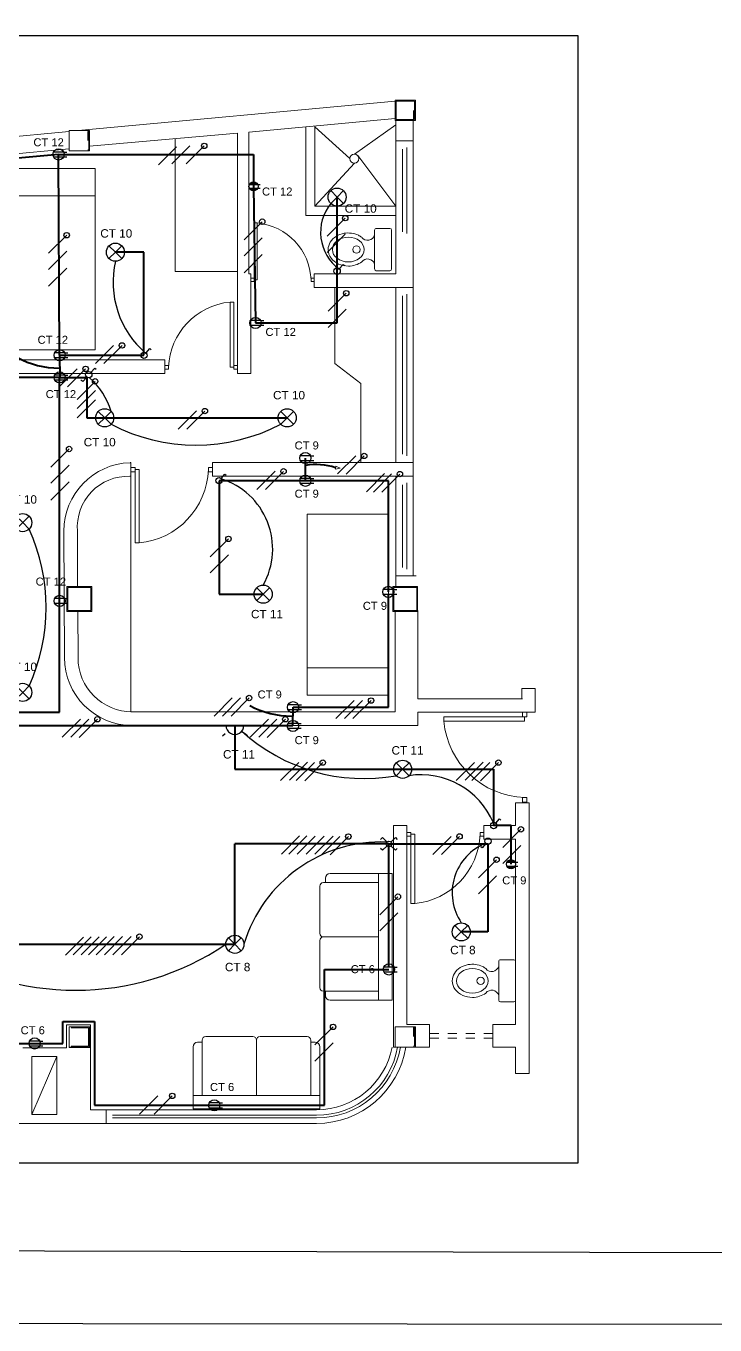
# Model space of a CAD drawing. Header units: metres. Extents: x 0 to 175, y -70 to 21.
# Drawn here: x 48.86 to 56.47, y -0.84 to 13.51 of the extents above; entities that cross this region are included whole.
import ezdxf

# ---------------------------------------------------------------- set-up
doc = ezdxf.new("R2010")
doc.units = ezdxf.units.M
doc.header["$LTSCALE"] = 0.5
doc.linetypes.add('ACAD_ISO02W100', pattern=[15, 12, -3])
doc.linetypes.add('HIDDEN2', pattern=[4.7625, 3.175, -1.5875])
doc.layers.add('APARTAMENTO', color=252, linetype='Continuous', lineweight=5)
doc.layers.add('MUEBLES', color=56, linetype='Continuous', lineweight=9)
for name, color, linetype in [('CONTROL', 24, 'ACAD_ISO02W100'), ('CUADRO', 7, 'Continuous'), ('ENCHUFES', 5, 'Continuous'), ('FASES', 7, 'Continuous'), ('LUMINARIA', 1, 'Continuous'), ('TUBERIA-TECHO-PARED', 7, 'Continuous')]:
    doc.layers.add(name, color=color, linetype=linetype)
doc.styles.get("Standard").update_dxf_attribs({"font": 'arial.ttf'})

# ---------------------------------------------------------------- blocks, each defined once
blk = doc.blocks.new('INODORO')
for p, q in [((0, -0.23), (0, 0.23)), ((0.02, 0.25), (0.18, 0.25)), ((0.2, 0.23), (0.2, -0.23)), ((0.18, -0.25), (0.02, -0.25))]:
    blk.add_line(p, q)
blk.add_circle((0.414, 0), 0.0438)
for centre, radius, start, end in [((0.02, 0.23), 0.02, 90, 180), ((0.18, 0.23), 0.02, 0, 90), ((0.283, 0.197), 0.0864, 196.4375, 322.7515), ((0.283, -0.197), 0.0864, 37.1646, 163.5625), ((0.02, -0.23), 0.02, 180, 270), ((0.18, -0.23), 0.02, 270, 0)]:
    blk.add_arc(centre, radius, start, end)
blk.add_ellipse((0.512, 0), major_axis=(0.188, 0), ratio=0.77871)
blk.add_open_spline([(0.352, -0.145), (0.364, -0.154), (0.378, -0.163), (0.444, -0.194), (0.504, -0.202), (0.629, -0.181), (0.692, -0.143), (0.741, -0.061), (0.75, -0.03), (0.75, 0), (0.75, 0.036), (0.737, 0.072), (0.671, 0.163), (0.591, 0.196), (0.453, 0.196), (0.396, 0.177), (0.352, 0.144)], degree=3, knots=[3.942102, 3.942102, 3.942102, 3.942102, 4.162638, 4.162638, 4.924422, 4.924422, 5.847984, 5.847984, 6.283185, 6.283185, 6.283185, 6.801532, 6.801532, 7.861895, 7.861895, 8.624417, 8.624417, 8.624417, 8.624417])
blk = doc.blocks.new('PUERTA2')
for p, q in [((-0.1, 0.925), (-0.05, 0.925)), ((-0.1, 0.025), (-0.1, 0.925)), ((-0.05, 0.925), (-0.05, 0.025)), ((-0.05, 0.025), (-0.05, 0.925)), ((-1, 0.05), (-0.95, 0.05)), ((-1, 0), (-1, 0.05)), ((-0.95, 0), (-1, 0)), ((-0.95, 0.05), (-0.95, 0.025)), ((-0.95, 0.025), (-0.95, 0)), ((-0.05, 0.025), (-0.1, 0.025)), ((-0.05, 0.05), (0, 0.05)), ((-0.05, 0), (-0.05, 0.05)), ((0, 0), (-0.05, 0)), ((0, 0.05), (0, 0.025)), ((0, 0.025), (0, 0))]:
    blk.add_line(p, q)
blk.add_arc((-0.011, -0.011), 0.94, 95.4546, 177.8185)
blk = doc.blocks.new('Lampara')
at = {"layer": 'LUMINARIA'}
for q in [(-0.071, 0.071), (-0.071, -0.071), (0.071, 0.071), (0.071, -0.071)]:
    blk.add_line((0, 0), q, dxfattribs=at)
blk.add_circle((0, 0), 0.1, dxfattribs=at)
blk = doc.blocks.new('Tomacorriente')
at = {"layer": 'ENCHUFES'}
for p, q in [((0.056, 0.026), (-0.056, 0.026)), ((0.056, 0.026), (0.092, 0.026)), ((-0.056, -0.026), (0.056, -0.026)), ((0.056, -0.026), (0.092, -0.026))]:
    blk.add_line(p, q, dxfattribs=at)
blk.add_circle((0, 0), 0.0621, dxfattribs=at)
blk = doc.blocks.new('Toma corriente CFGI 1 Fase')
at = {"layer": 'ENCHUFES', "lineweight": 40}
h = blk.add_hatch(color=256, dxfattribs=at)
h.dxf.hatch_style = 1
h.paths.add_polyline_path([(-0.045, 0.021), (0.045, 0.021, 0.63707)])
h.paths.add_polyline_path([(0.045, -0.021), (-0.045, -0.021, 0.63707)])
at = {"layer": 'ENCHUFES'}
for p, q in [((-0.045, 0.021), (0.074, 0.021)), ((-0.045, -0.021), (0.074, -0.021))]:
    blk.add_line(p, q, dxfattribs=at)
blk.add_circle((0, 0), 0.05, dxfattribs=at)
blk = doc.blocks.new('INTERRUPTOR')
at = {"layer": 'LUMINARIA'}
for p, q in [((0.023, 0.026), (0.065, 0.074)), ((0.065, 0.074), (0.08, 0.061))]:
    blk.add_line(p, q, dxfattribs=at)
blk.add_circle((0, 0), 0.0347, dxfattribs=at)
blk = doc.blocks.new('Interruptor conmutable de cuatro vias')
at = {"layer": 'LUMINARIA'}
for p, q in [((-0.071, 0.071), (-0.092, 0.049)), ((-0.071, 0.071), (-0.021, 0.021)), ((0.071, 0.071), (0.021, 0.021)), ((0.071, 0.071), (0.092, 0.049)), ((-0.071, -0.071), (-0.092, -0.049)), ((-0.021, -0.021), (-0.071, -0.071)), ((0.071, -0.071), (0.021, -0.021)), ((0.071, -0.071), (0.092, -0.049))]:
    blk.add_line(p, q, dxfattribs=at)
blk.add_circle((0, 0), 0.03, dxfattribs=at)
blk = doc.blocks.new('MSB-P21G')
for p, q in [((-0.65, 0.736389), (-0.6, 0.736389)), ((-0.6, 0.15), (-0.6, 0.76)), ((-0.04, 0.8), (-0.56, 0.8)), ((0, 0.15), (0, 0.76)), ((0.04, 0.8), (0.56, 0.8)), ((0.6, 0.15), (0.6, 0.76)), ((0.65, 0.736389), (0.6, 0.736389)), ((-0.7, 0), (-0.7, 0.686389)), ((0.7, 0), (0.7, 0.686389)), ((-0.7, 0.15), (0.7, 0.15)), ((-0.7, 0), (0.7, 0))]:
    blk.add_line(p, q)
for centre, radius, start, end in [((-0.65, 0.686389), 0.05, 90, 180), ((-0.56, 0.76), 0.04, 90, 180), ((-0.04, 0.76), 0.04, 0, 90), ((0.04, 0.76), 0.04, 90, 180), ((0.56, 0.76), 0.04, 0, 90), ((0.65, 0.686389), 0.05, 0, 90)]:
    blk.add_arc(centre, radius, start, end)
blk = doc.blocks.new('Sala')
at = {"rotation": 270}
blk.add_blockref('MSB-P21G', (0, -0.7), dxfattribs=at)
blk.add_blockref('MSB-P21G', (1.9, -2.2))
blk = doc.blocks.new('MDC--S1G')
blk.add_line((0.9, -0.3), (0, -0.3))
blk.add_lwpolyline([(0, -2), (0.9, -2), (0.9, 0), (0, 0)], close=True)
blk = doc.blocks.new('Cama Secundaria')
at = {"layer": 'MUEBLES'}
blk.add_blockref('MDC--S1G', (0, 0), dxfattribs=at)
blk = doc.blocks.new('Salida iluminacion. aplique muro')
at = {"layer": 'LUMINARIA'}
for p, q in [((0, 0.1), (0, -0.1)), ((0.116, 0.138), (0.09, 0.107)), ((0.18, 0), (0.14, 0)), ((0.116, -0.138), (0.09, -0.107))]:
    blk.add_line(p, q, dxfattribs=at)
blk.add_arc((0, 0), 0.1, 270, 90, dxfattribs=at)
blk = doc.blocks.new('CONMUTABLE')
at = {"layer": 'LUMINARIA'}
for p, q in [((-0.067, -0.076), (-0.087, -0.059)), ((-0.023, -0.026), (-0.067, -0.076))]:
    blk.add_line(p, q, dxfattribs=at)
blk.add_lwpolyline([(0.023, 0.026), (0.065, 0.074), (0.08, 0.061)], dxfattribs=at)
blk.add_circle((0, 0), 0.0347, dxfattribs=at)
blk = doc.blocks.new('FASE NEUTRO')
at = {"layer": 'FASES', "ltscale": 0.5}
h = blk.add_hatch(dxfattribs=at)
h.set_pattern_fill('ANGLE', color=256)
h.set_pattern_definition([(0, (0, 0), (0, 6.985), [5.08, -1.905]), (90, (0, 0), (-6.985, 4e-16), [5.08, -1.905])])
h.paths.add_polyline_path([(0.07, 0.1, 1), (0.13, 0.1, 1)])
blk.add_lwpolyline([(-0.1, -0.1), (0.1, 0.1)], dxfattribs=at)
blk.add_circle((0.1, 0.1), 0.03, dxfattribs=at)
blk = doc.blocks.new('FASE')
at = {"layer": 'FASES', "ltscale": 0.5}
blk.add_line((-0.1, -0.1), (0.1, 0.1), dxfattribs=at)

msp = doc.modelspace()

# ---------------------------------------------------------------- linework, layer by layer
at = {"layer": 'APARTAMENTO', "color": 252}
for p, q in [((49.434, 12.358), (52.935, 12.682)), ((53.138, 12.578), (53.138, 12.479)), ((53.138, 12.578), (53.138, 12.479)), ((45.891, 12.03), (49.335, 12.348)), ((49.538, 12.348), (49.538, 12.249)), ((49.538, 12.348), (49.538, 12.249)), ((49.549, 12.348), (49.549, 12.144)), ((49.549, 12.348), (49.549, 12.144)), ((51.947, 12.399), (51.947, 11.421)), ((52.047, 12.408), (52.047, 11.521)), ((52.435, 12.048), (52.047, 12.399)), ((52.485, 12.098), (52.942, 12.422)), ((52.942, 12.469), (52.942, 12.246)), ((53.136, 12.246), (53.136, 12.469)), ((50.506, 10.799), (50.506, 12.268)), ((51.192, 12.329), (51.192, 9.675)), ((51.32, 10.775), (51.32, 12.341)), ((52.942, 12.246), (53.136, 12.246)), ((52.942, 11.145), (52.942, 12.246)), ((53.136, 11.145), (53.136, 12.246)), ((52.522, 12.082), (52.942, 11.521)), ((52.485, 11.998), (52.047, 11.521)), ((52.942, 11.521), (52.047, 11.521)), ((52.942, 11.421), (52.942, 11.521)), ((52.942, 11.421), (51.947, 11.421)), ((52.942, 11.281), (52.942, 10.939)), ((53.136, 10.625), (53.136, 11.281)), ((52.942, 10.939), (52.942, 10.775)), ((51.191, 10.799), (50.506, 10.799)), ((51.342, 10.775), (51.32, 10.775)), ((51.342, 10.775), (51.342, 9.675)), ((52.042, 10.775), (52.942, 10.775)), ((52.042, 10.775), (52.042, 10.625)), ((52.042, 10.625), (53.136, 10.625)), ((52.267, 10.625), (52.267, 9.785)), ((52.942, 10.625), (52.942, 10.165)), ((52.942, 8.689), (52.942, 10.625)), ((53.136, 8.689), (53.136, 10.625)), ((48.624, 9.825), (50.392, 9.825)), ((50.392, 9.675), (50.392, 9.825)), ((51.342, 9.825), (51.342, 9.675)), ((52.267, 9.785), (52.555, 9.562)), ((48.57, 9.675), (50.392, 9.675)), ((51.192, 9.675), (51.342, 9.675)), ((52.555, 9.562), (52.555, 8.689)), ((50.006, 8.689), (50.015, 8.689)), ((50.015, 8.689), (50.015, 5.937)), ((50.015, 8.539), (50.015, 8.689)), ((50.916, 8.689), (53.136, 8.689)), ((50.916, 8.539), (50.916, 8.689)), ((52.942, 8.689), (53.136, 8.689)), ((53.136, 8.539), (53.136, 8.689)), ((50.003, 8.539), (50.015, 8.539)), ((50.916, 8.539), (53.136, 8.539)), ((52.942, 7.438), (52.942, 8.539)), ((53.136, 7.438), (53.136, 8.539)), ((52.942, 7.438), (52.942, 7.315)), ((52.942, 7.438), (53.166, 7.438)), ((52.936, 7.055), (52.936, 5.936)), ((53.186, 6.081), (53.186, 7.055)), ((53.186, 6.211), (53.186, 6.96)), ((54.334, 6.192), (54.484, 6.192)), ((54.334, 6.192), (54.334, 6.081)), ((54.484, 6.192), (54.484, 5.931)), ((53.816, 6.081), (53.186, 6.081)), ((54.342, 6.081), (53.816, 6.081)), ((52.936, 5.936), (50.015, 5.936)), ((53.186, 5.786), (53.186, 5.931)), ((54.286, 5.931), (53.186, 5.931)), ((54.484, 5.931), (54.286, 5.931)), ((52.936, 5.786), (50.031, 5.786)), ((53.186, 5.786), (52.936, 5.786)), ((54.266, 4.931), (54.266, 4.68)), ((54.416, 4.931), (54.266, 4.931)), ((54.416, 4.931), (54.416, 4.68)), ((53.066, 4.68), (52.916, 4.68)), ((52.916, 4.68), (52.916, 2.231)), ((53.066, 4.68), (53.066, 2.481)), ((53.916, 4.68), (53.916, 4.53)), ((54.266, 4.68), (53.916, 4.68)), ((54.416, 4.68), (54.416, 2.231)), ((54.266, 4.53), (53.916, 4.53)), ((54.266, 4.53), (54.266, 2.481)), ((49.57, 2.479), (49.302, 2.479)), ((49.302, 2.479), (49.302, 2.223)), ((49.335, 2.456), (49.558, 2.456)), ((49.335, 2.456), (49.335, 2.232)), ((49.355, 2.446), (49.537, 2.446)), ((49.558, 2.456), (49.558, 2.232)), ((49.57, 2.479), (49.57, 1.539)), ((53.316, 2.481), (53.066, 2.481)), ((53.138, 2.447), (53.138, 2.348)), ((53.138, 2.447), (53.138, 2.348)), ((53.149, 2.447), (53.149, 2.243)), ((53.149, 2.447), (53.149, 2.243)), ((53.149, 2.447), (53.149, 2.243)), ((53.316, 2.481), (53.316, 2.231)), ((54.266, 2.481), (54.016, 2.481)), ((54.016, 2.481), (54.016, 2.231)), ((54.416, 2.389), (54.416, 1.939)), ((49.302, 2.223), (48.822, 2.223)), ((49.335, 2.232), (49.558, 2.232)), ((49.355, 2.242), (49.537, 2.242)), ((53.316, 2.231), (52.916, 2.231)), ((54.266, 2.231), (54.016, 2.231)), ((54.266, 2.231), (54.266, 1.939)), ((48.922, 1.489), (48.922, 2.127)), ((48.922, 2.127), (49.196, 2.127)), ((48.922, 1.489), (49.196, 2.127)), ((49.196, 2.127), (49.196, 1.489)), ((54.416, 1.939), (54.266, 1.939)), ((49.196, 1.489), (48.922, 1.489)), ((49.741, 1.539), (49.57, 1.539)), ((49.741, 1.389), (49.741, 1.539))]:
    msp.add_line(p, q, dxfattribs=at)
at = {"layer": 'APARTAMENTO', "color": 252, "ltscale": 0.05}
for p, q in [((52.935, 12.49), (51.32, 12.341)), ((51.192, 12.329), (49.559, 12.184)), ((49.335, 12.155), (48.624, 12.091)), ((49.274, 7.933), (49.281, 6.536)), ((49.424, 7.933), (49.427, 7.315)), ((49.429, 7.055), (49.431, 6.536)), ((54.416, 4.68), (54.416, 2.231)), ((54.266, 4.53), (54.266, 2.481)), ((52.066, 1.539), (49.741, 1.539)), ((49.741, 1.389), (45.601, 1.389)), ((52.066, 1.389), (49.741, 1.389))]:
    msp.add_line(p, q, dxfattribs=at)
at = {"layer": 'APARTAMENTO', "color": 252, "ltscale": 0.025}
for p, q in [((53.016, 11.238), (53.016, 12.153)), ((53.066, 11.219), (53.066, 12.172)), ((53.016, 8.782), (53.016, 10.531)), ((53.066, 8.763), (53.066, 10.551)), ((53.016, 7.531), (53.016, 8.445)), ((53.066, 7.511), (53.066, 8.465)), ((52.066, 1.479), (49.813, 1.479)), ((52.066, 1.449), (49.813, 1.449))]:
    msp.add_line(p, q, dxfattribs=at)
at = {"layer": 'APARTAMENTO', "color": 252, "linetype": 'HIDDEN2', "ltscale": 0.025}
for p, q in [((54.016, 2.381), (53.316, 2.381)), ((54.016, 2.331), (53.316, 2.331))]:
    msp.add_line(p, q, dxfattribs=at)
at = {"layer": 'APARTAMENTO', "color": 252}
for points in [[(52.935, 12.693), (53.159, 12.693), (53.159, 12.469), (52.935, 12.469)], [(52.945, 12.683), (53.149, 12.683), (53.149, 12.479), (52.945, 12.479)], [(49.335, 12.358), (49.559, 12.358), (49.559, 12.134), (49.335, 12.134)], [(49.582, 7.046), (49.309, 7.046), (49.309, 7.32), (49.582, 7.32)], [(53.183, 7.046), (52.91, 7.046), (52.91, 7.32), (53.183, 7.32)], [(53.183, 7.046), (52.91, 7.046), (52.91, 7.32), (53.183, 7.32)], [(49.309, 7.046), (49.309, 7.319), (49.583, 7.319), (49.583, 7.046)], [(49.335, 2.456), (49.564, 2.456), (49.564, 2.227), (49.335, 2.227)], [(52.935, 2.457), (53.159, 2.457), (53.159, 2.233), (52.935, 2.233)]]:
    msp.add_lwpolyline(points, close=True, dxfattribs=at)
for points in [[(49.538, 12.348), (49.549, 12.348), (49.549, 12.144), (49.538, 12.144)], [(49.572, 7.056), (49.319, 7.056), (49.319, 7.31), (49.572, 7.31), (49.572, 7.056)], [(49.319, 7.056), (49.319, 7.309), (49.573, 7.309), (49.573, 7.056), (49.319, 7.056)], [(53.173, 7.056), (52.92, 7.056), (52.92, 7.31), (53.173, 7.31), (53.173, 7.056)], [(49.537, 2.446), (49.548, 2.446), (49.548, 2.242), (49.537, 2.242)], [(53.138, 2.447), (53.149, 2.447), (53.149, 2.243), (53.138, 2.243)]]:
    msp.add_lwpolyline(points, dxfattribs=at)
at = {"layer": 'APARTAMENTO', "color": 252, "ltscale": 0.1}
msp.add_circle((52.485, 12.048), 0.05, dxfattribs=at)
at = {"layer": 'APARTAMENTO', "color": 252}
for centre, radius, start, end in [((50.031, 7.932), 0.757, 91.8629, 179.9861), ((50.031, 7.932), 0.757, 91.8629, 179.9861), ((49.985, 7.977), 0.562, 88.1395, 184.4832), ((50.031, 6.536), 0.6, 180, 270)]:
    msp.add_arc(centre, radius, start, end, dxfattribs=at)
at = {"layer": 'APARTAMENTO'}
msp.add_arc((50.031, 6.536), 0.75, 180, 270, dxfattribs=at)
at = {"layer": 'APARTAMENTO', "color": 252, "ltscale": 0.05}
for radius, end in [(1, 350.9203), (0.85, 349.3006)]:
    msp.add_arc((52.066, 2.389), radius, 270, end, dxfattribs=at)
at = {"layer": 'APARTAMENTO', "color": 252, "ltscale": 0.025}
for radius, end in [(0.94, 350.3354), (0.91, 350.0135)]:
    msp.add_arc((52.066, 2.389), radius, 270, end, dxfattribs=at)
at = {"layer": 'CONTROL', "linetype": 'ByBlock'}
for centre, radius, start, end in [((52.62, 11.234), 0.509, 141.193, 233.2234), ((50.857, 10.685), 1.039, 167.2313, 229.4038), ((49.056, 9.038), 0.772, 16.3226, 49.5974), ((50.734, 10.894), 2.012, 242.2509, 297.7491), ((50.77, 7.735), 0.812, 330.6038, 72.7803), ((46.98, 7.088), 2.098, 335.6025, 24.3975), ((53.217, 4.363), 0.877, 23.2919, 98.4548), ((52.784, 2.912), 1.587, 87.7867, 163.3124), ((54.156, 3.936), 0.591, 111.6094, 214.0353), ((49.404, 5.826), 2.966, 235.9709, 304.0291)]:
    msp.add_arc(centre, radius, start, end, dxfattribs=at)
at = {"layer": 'CONTROL', "linetype": 'ByBlock', "lineweight": -2}
msp.add_arc((52.594, 7.211), 2.012, 227.7443, 280.1098, dxfattribs=at)
at = {"layer": 'CUADRO'}
for points in [[(17.226, 20.845), (60.235, 20.798), (60.235, -0.838), (17.226, -0.791)], [(40.02, 19.511), (59.601, 19.464), (59.601, -0.048), (40.02, 0)], [(41.425, 13.409), (54.953, 13.409), (54.953, 0.949), (41.425, 0.949)]]:
    msp.add_lwpolyline(points, close=True, dxfattribs=at)
at = {"layer": 'LUMINARIA'}
msp.add_line((51.32, 12.341), (51.32, 12.341), dxfattribs=at)
at = {"layer": 'TUBERIA-TECHO-PARED', "lineweight": 40}
for p, q in [((49.216, 12.094), (46.544, 11.843)), ((49.228, 9.875), (49.216, 12.094)), ((49.216, 12.094), (51.37, 12.094)), ((51.37, 12.094), (51.37, 11.741)), ((51.37, 11.741), (51.392, 10.232)), ((52.294, 10.805), (52.294, 11.623)), ((50.16, 11.014), (49.844, 11.014)), ((50.16, 9.875), (50.16, 11.014)), ((52.294, 10.232), (52.294, 10.805)), ((51.392, 10.232), (52.294, 10.232)), ((49.228, 9.875), (50.16, 9.875)), ((49.228, 9.875), (49.229, 9.631)), ((49.228, 9.631), (48.204, 9.631)), ((49.228, 7.162), (49.228, 9.631)), ((49.228, 9.631), (49.529, 9.631)), ((49.529, 9.631), (49.529, 9.184)), ((49.529, 9.184), (49.726, 9.184)), ((49.726, 9.184), (51.742, 9.184)), ((51.943, 8.489), (51.943, 8.74)), ((51.943, 8.489), (50.989, 8.489)), ((50.989, 8.489), (50.989, 7.236)), ((52.86, 8.489), (51.943, 8.489)), ((52.86, 7.261), (52.86, 8.489)), ((50.989, 7.236), (51.477, 7.236)), ((52.862, 5.987), (52.862, 7.24)), ((49.228, 5.932), (49.228, 7.162)), ((46.6, 5.932), (49.228, 5.932)), ((51.805, 5.78), (51.807, 5.987)), ((51.807, 5.987), (52.862, 5.987)), ((51.805, 5.78), (48.004, 5.78)), ((51.164, 5.786), (51.164, 5.301)), ((51.164, 5.301), (53.018, 5.301)), ((53.018, 5.301), (54.023, 5.301)), ((54.023, 5.301), (54.023, 4.68)), ((54.216, 4.68), (54.023, 4.68)), ((54.216, 4.253), (54.216, 4.68)), ((51.164, 3.368), (51.164, 4.477)), ((52.866, 4.477), (51.164, 4.477)), ((52.866, 3.111), (52.866, 4.477)), ((52.866, 4.477), (53.96, 4.477)), ((53.96, 4.477), (53.96, 3.505)), ((53.96, 3.505), (53.666, 3.505)), ((47.644, 3.368), (51.164, 3.368)), ((52.153, 1.589), (52.153, 3.09)), ((52.153, 3.09), (52.866, 3.09)), ((49.265, 2.273), (49.265, 2.514)), ((49.265, 2.514), (49.57, 2.514)), ((49.57, 2.514), (49.614, 2.514)), ((49.614, 2.514), (49.614, 1.589)), ((46.009, 2.273), (48.952, 2.273)), ((48.952, 2.273), (49.265, 2.273)), ((49.614, 1.589), (50.936, 1.589)), ((50.936, 1.589), (52.153, 1.589))]:
    msp.add_line(p, q, dxfattribs=at)
at = {"layer": 'TUBERIA-TECHO-PARED', "lineweight": 0}
for p, q in [((52.278, 8.651), (52.275, 8.617)), ((52.328, 8.629), (52.275, 8.617)), ((52.328, 8.629), (52.278, 8.651))]:
    msp.add_line(p, q, dxfattribs=at)
at = {"layer": 'TUBERIA-TECHO-PARED', "lineweight": 40}
for centre, radius, start, end in [((49.22, 10.696), 0.962, 241.5107, 270.1817), ((52.061, 7.994), 0.674, 71.3627, 100.0337), ((51.789, 6.851), 0.962, 241.5107, 270.1817)]:
    msp.add_arc(centre, radius, start, end, dxfattribs=at)

# ---------------------------------------------------------------- block references
at = {"layer": 'APARTAMENTO', "color": 252}
for p, xscale, yscale, zscale in [((51.342, 10.691), -0.6984446739643317, 0.6984446739641044, 0.6984446739640657), ((51.192, 9.723), 0.8001489594685153, 0.8001489594685153, 0.8001489594685153)]:
    msp.add_blockref('PUERTA2', p, dxfattribs=dict(at, xscale=xscale, yscale=yscale, zscale=zscale))
at = {"layer": 'APARTAMENTO', "color": 252, "ltscale": 0.1, "xscale": 0.9333333335534917, "yscale": 0.9333333335534917, "zscale": 0.9333333335534917, "rotation": 180}
for p in [(52.895, 11.043), (54.266, 2.964)]:
    msp.add_blockref('INODORO', p, dxfattribs=at)
at = {"layer": 'APARTAMENTO', "color": 252}
for p, xscale, yscale, zscale, rotation in [((50.016, 8.634), 0.8999999999996362, 0.8999999999996362, 0.8999999999996362, 180), ((54.39, 5.931), 0.99208225501161, 0.99208225501161, 0.99208225501161, 90), ((53.066, 4.604), 0.850019985941799, 0.850019985941799, 0.850019985941799, 180)]:
    msp.add_blockref('PUERTA2', p, dxfattribs=dict(at, xscale=xscale, yscale=yscale, zscale=zscale, rotation=rotation))
at = {"layer": 'ENCHUFES'}
for name, p in [('Tomacorriente', (49.216, 12.094)), ('Toma corriente CFGI 1 Fase', (51.37, 11.741)), ('Tomacorriente', (51.392, 10.232)), ('Tomacorriente', (49.228, 9.875)), ('Tomacorriente', (49.228, 9.631)), ('Tomacorriente', (51.943, 8.74)), ('Tomacorriente', (51.943, 8.489)), ('Tomacorriente', (52.86, 7.261)), ('Tomacorriente', (49.228, 7.162)), ('Tomacorriente', (51.807, 5.987)), ('Tomacorriente', (51.805, 5.78)), ('Toma corriente CFGI 1 Fase', (54.216, 4.253)), ('Tomacorriente', (52.866, 3.09)), ('Tomacorriente', (48.952, 2.273)), ('Tomacorriente', (50.936, 1.589))]:
    msp.add_blockref(name, p, dxfattribs=at)
at = {"layer": 'FASES', "ltscale": 0.5}
for name, p in [('FASE NEUTRO', (50.726, 12.089, 2.51)), ('FASE', (50.421, 12.079, 2.51)), ('FASE', (50.566, 12.089, 2.51)), ('FASE NEUTRO', (51.367, 11.251)), ('FASE NEUTRO', (52.283, 11.29)), ('FASE NEUTRO', (49.206, 11.102)), ('FASE', (52.283, 11.112)), ('FASE', (51.367, 11.073)), ('FASE', (49.206, 10.924)), ('FASE', (51.367, 10.887)), ('FASE', (49.206, 10.738)), ('FASE NEUTRO', (52.294, 10.461)), ('FASE', (52.294, 10.283)), ('FASE', (49.724, 9.885, 2.51)), ('FASE NEUTRO', (49.817, 9.884, 2.51)), ('FASE', (49.321, 9.626, 2.51)), ('FASE NEUTRO', (49.415, 9.625, 2.51)), ('FASE NEUTRO', (49.52, 9.487)), ('FASE', (49.523, 9.387)), ('FASE', (49.523, 9.283)), ('FASE', (50.639, 9.16, 2.51)), ('FASE NEUTRO', (50.733, 9.159, 2.51)), ('FASE NEUTRO', (49.232, 8.74)), ('FASE', (52.399, 8.664, 2.51)), ('FASE NEUTRO', (52.493, 8.663, 2.51)), ('FASE', (49.232, 8.562)), ('FASE NEUTRO', (51.602, 8.493, 2.51)), ('FASE', (49.232, 8.376)), ('FASE', (51.508, 8.494, 2.51)), ('FASE', (52.719, 8.468, 2.51)), ('FASE', (52.795, 8.464, 2.51)), ('FASE NEUTRO', (52.888, 8.463, 2.51)), ('FASE NEUTRO', (50.993, 7.747)), ('FASE', (50.993, 7.57)), ('FASE', (51.034, 5.99, 5.02)), ('FASE', (51.128, 5.99, 2.51)), ('FASE NEUTRO', (51.222, 5.989, 2.51)), ('FASE', (52.381, 5.962, 5.02)), ('FASE', (52.476, 5.962, 2.51)), ('FASE NEUTRO', (52.569, 5.961, 2.51)), ('FASE NEUTRO', (49.545, 5.754, 2.51)), ('FASE NEUTRO', (51.622, 5.754, 2.51)), ('FASE', (49.357, 5.756, 5.02)), ('FASE', (49.452, 5.756, 2.51)), ('FASE', (51.434, 5.756, 5.02)), ('FASE', (51.529, 5.756, 2.51)), ('FASE', (51.77, 5.278, 2.51)), ('FASE', (51.867, 5.281, 2.51)), ('FASE', (51.943, 5.276, 2.51)), ('FASE NEUTRO', (52.036, 5.275, 2.51)), ('FASE', (53.711, 5.278, 2.51)), ('FASE', (53.808, 5.281, 2.51)), ('FASE', (53.883, 5.276, 2.51)), ('FASE NEUTRO', (53.977, 5.275, 2.51)), ('FASE NEUTRO', (54.224, 4.538)), ('FASE', (51.78, 4.465, 5.02)), ('FASE', (51.86, 4.465, 2.51)), ('FASE', (51.952, 4.462, 2.51)), ('FASE', (52.052, 4.462, 2.51)), ('FASE', (52.149, 4.464, 2.51)), ('FASE', (52.225, 4.46, 2.51)), ('FASE NEUTRO', (52.318, 4.458, 2.51)), ('FASE', (53.453, 4.46, 2.51)), ('FASE NEUTRO', (53.547, 4.459, 2.51)), ('FASE', (54.224, 4.36)), ('FASE NEUTRO', (53.955, 4.202)), ('FASE', (53.955, 4.024)), ('FASE NEUTRO', (52.866, 3.794)), ('FASE', (52.866, 3.616)), ('FASE', (49.392, 3.348)), ('FASE', (49.477, 3.352)), ('FASE', (49.564, 3.352, 5.02)), ('FASE', (49.645, 3.352)), ('FASE', (49.732, 3.353, 5.02)), ('FASE', (49.822, 3.353)), ('FASE', (49.917, 3.353, -2.51)), ('FASE NEUTRO', (50.01, 3.352, -2.51)), ('FASE NEUTRO', (52.149, 2.356)), ('FASE', (52.149, 2.178)), ('FASE NEUTRO', (50.372, 1.593)), ('FASE', (50.212, 1.593))]:
    msp.add_blockref(name, p, dxfattribs=at)
at = {"layer": 'LUMINARIA'}
for name, p in [('Lampara', (52.294, 11.623)), ('Lampara', (49.844, 11.014)), ('INTERRUPTOR', (52.294, 10.805)), ('INTERRUPTOR', (50.16, 9.875)), ('CONMUTABLE', (49.55, 9.66)), ('Lampara', (49.726, 9.184)), ('Lampara', (51.742, 9.184)), ('INTERRUPTOR', (50.989, 8.489)), ('Lampara', (48.82, 8.026)), ('Lampara', (51.477, 7.236)), ('Lampara', (48.82, 6.151)), ('Lampara', (53.018, 5.301)), ('INTERRUPTOR', (54.023, 4.68)), ('Interruptor conmutable de cuatro vias', (52.867, 4.477)), ('Lampara', (53.666, 3.505)), ('Lampara', (51.164, 3.368))]:
    msp.add_blockref(name, p, dxfattribs=at)
at = {"layer": 'LUMINARIA', "lineweight": 100, "rotation": 269.999999999999}
msp.add_blockref('Salida iluminacion. aplique muro', (51.164, 5.786), dxfattribs=at)
at = {"layer": 'LUMINARIA', "rotation": 179.9999999999999}
msp.add_blockref('INTERRUPTOR', (53.96, 4.507), dxfattribs=at)
at = {"layer": 'MUEBLES'}
msp.add_blockref('Cama Secundaria', (48.72, 11.937), dxfattribs=at)
for name, p, rotation in [('Cama Secundaria', (52.862, 6.121), 180), ('Sala', (50.702, 1.549), 90)]:
    msp.add_blockref(name, p, dxfattribs=dict(at, rotation=rotation))

# ---------------------------------------------------------------- texts
at = {"layer": 'ENCHUFES', "color": 5}
for s, p in [('CT 12', (48.938, 12.184)), ('CT 12', (51.464, 11.64)), ('CT 12', (48.984, 10.002)), ('CT 12', (51.502, 10.089)), ('CT 12', (49.074, 9.402)), ('CT 9', (51.824, 8.835)), ('CT 9', (51.824, 8.302)), ('CT 12', (48.963, 7.331)), ('CT 9', (52.578, 7.063)), ('CT 9', (51.415, 6.084)), ('CT 9', (51.824, 5.579)), ('CT 9', (54.118, 4.03)), ('CT 6', (52.444, 3.049)), ('CT 6', (48.797, 2.374)), ('CT 6', (50.889, 1.747))]:
    msp.add_text(s, height=0.0884, dxfattribs=at).set_placement(p)
at = {"layer": 'LUMINARIA', "char_height": 0.0929, "attachment_point": 1}
for s, width, insert in [('CT 10', 0.35265, (52.378, 11.543)), ('CT 10', 0.35265, (49.677, 11.268)), ('CT 10', 0.35265, (51.586, 9.481)), ('CT 10', 0.35265, (49.494, 8.962)), ('CT 10', 0.35265, (48.624, 8.329)), ('CT 11', 0.35265, (51.342, 7.062)), ('CT 10', 0.35265, (48.624, 6.48)), ('CT 11', 0.35331, (51.033, 5.513)), ('CT 11', 0.34709, (52.895, 5.557)), ('CT 8', 0.30353, (53.543, 3.351)), ('CT 8', 0.30353, (51.054, 3.163))]:
    msp.add_mtext_dynamic_manual_height_columns(s, width=width, gutter_width=0.464, heights=[0], dxfattribs=dict(at, insert=insert))

doc.saveas('drawing.dxf')
